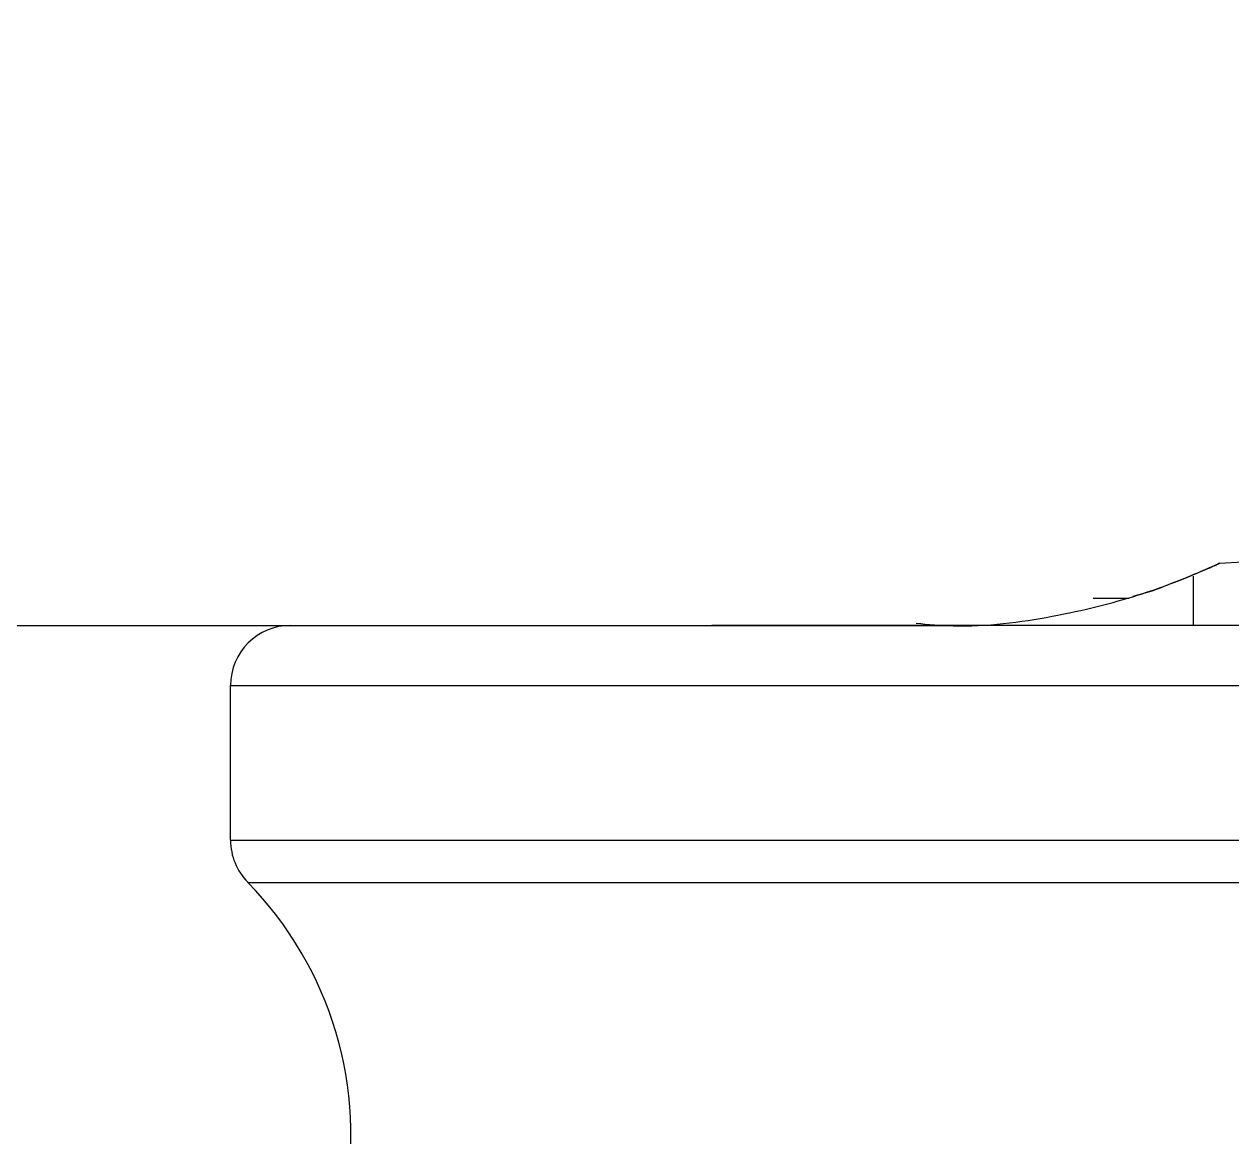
# Model space of a CAD drawing. Header units: inches. Extents: x 24920 to 61775, y 10942 to 38819.
# Drawn here: x 48662.75 to 48672.79, y 29522.18 to 29531.43 of the extents above; entities that cross this region are included whole.
import ezdxf

# ---------------------------------------------------------------- set-up
doc = ezdxf.new("R2010")
doc.units = ezdxf.units.IN
doc.header["$MEASUREMENT"] = 0
doc.layers.add('FF-FIXT', color=2, linetype='Continuous')

# ---------------------------------------------------------------- blocks, each defined once
blk = doc.blocks.new('ssgeg')
at = {"layer": 'FF-FIXT', "color": 8, "ltscale": 3}
for p, q in [((48902.651, 29351.432), (48902.656, 29351.429)), ((48902.685, 29351.448), (48902.685, 29351.448)), ((48902.463, 29351.34), (48902.463, 29350.931)), ((48901.633, 29351.157), (48901.931, 29351.157)), ((48900.392, 29350.927), (48872.963, 29350.928)), ((48898.463, 29350.927), (48898.463, 29350.931)), ((48898.463, 29350.931), (48898.463, 29350.931)), ((48898.463, 29350.927), (48898.463, 29350.931)), ((48899.078, 29350.931), (48898.463, 29350.931)), ((48902.463, 29350.931), (48902.463, 29350.931)), ((48894.463, 29349.145), (48894.463, 29350.431)), ((48894.463, 29350.431), (48899.09, 29350.431)), ((48899.09, 29350.431), (48928.333, 29350.431)), ((48894.463, 29349.145), (48899.139, 29349.145)), ((48899.139, 29349.145), (48928.333, 29349.145)), ((48894.606, 29348.795), (48899.17, 29348.795)), ((48899.17, 29348.795), (48928.191, 29348.795))]:
    blk.add_line(p, q, dxfattribs=at)
for centre, radius, start, end in [((48896.404, 29255.806), 104.79, 72.83308, 86.56491), ((48896.404, 29456.055), 104.796, 273.43508, 287.16601), ((48894.963, 29350.431), 0.5, 89.9988, 179.9988), ((48894.963, 29349.145), 0.5, 179.9988, 224.4141), ((48892.463, 29346.695), 3, 293.0771, 44.4141)]:
    blk.add_arc(centre, radius, start, end, dxfattribs=at)
for points, knots in [([(48900.161, 29350.949), (48900.263, 29350.94), (48900.639, 29350.906), (48901.313, 29350.995), (48901.916, 29351.147), (48902.293, 29351.281), (48902.51, 29351.369), (48902.658, 29351.435), (48902.676, 29351.444), (48902.685, 29351.448)], [0, 0, 0, 0, 0.08562, 0.313726, 0.54186, 0.656414, 0.770992, 0.885451, 1, 1, 1, 1]), ([(48902.685, 29351.448), (48902.676, 29351.443), (48902.657, 29351.435), (48902.512, 29351.369), (48902.288, 29351.282), (48902.108, 29351.207), (48901.976, 29351.175), (48901.963, 29351.172)], [0, 0, 0, 0, 0.2438757, 0.4864892, 0.7309145, 0.9741799, 1, 1, 1, 1]), ([(48902.587, 29351.404), (48902.608, 29351.413), (48902.636, 29351.425), (48902.642, 29351.428), (48902.644, 29351.429)], [0, 0, 0, 0, 0.71147, 1, 1, 1, 1]), ([(48899.891, 29350.931), (48899.688, 29350.931), (48899.236, 29350.931), (48898.74, 29350.931), (48898.463, 29350.931), (48898.492, 29350.931), (48898.501, 29350.931)], [0, 0, 0, 0, 0.251229, 0.558918, 0.866614, 1, 1, 1, 1]), ([(48927.73, 29350.931), (48927.744, 29350.931), (48927.783, 29350.931), (48926.917, 29350.931), (48903.483, 29350.931), (48901.408, 29350.931), (48899.969, 29350.931), (48899.249, 29350.931)], [0, 0, 0, 0, 0.124168, 0.343126, 0.562084, 0.781042, 1, 1, 1, 1]), ([(48902.414, 29350.931), (48902.326, 29350.931), (48902.152, 29350.931), (48901.554, 29350.931), (48900.965, 29350.931), (48900.605, 29350.931), (48900.507, 29350.931)], [0, 0, 0, 0, 0.296008, 0.592036, 0.888058, 1, 1, 1, 1])]:
    blk.add_open_spline(points, degree=3, knots=knots, dxfattribs=at)

msp = doc.modelspace()

# ---------------------------------------------------------------- block references
msp.add_blockref('ssgeg', (-230, 175.5))

doc.saveas('drawing.dxf')
